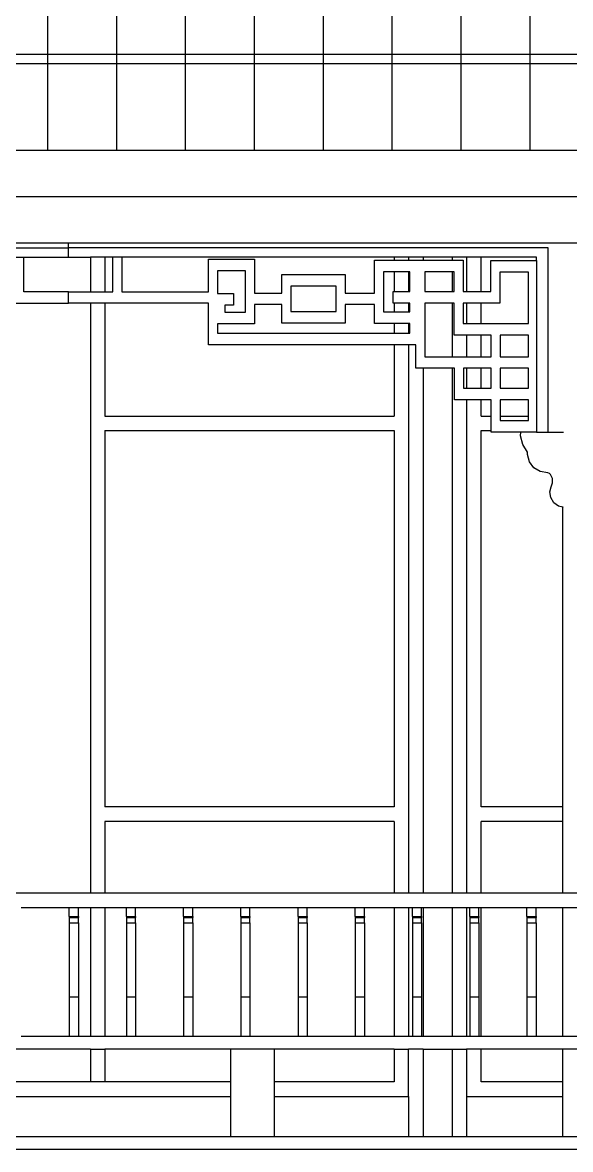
# Model space of a CAD drawing. Extents: x -24961 to 905641, y -154323 to 635957.
# Drawn here: x 400019 to 401913, y -115455 to -111562 of the extents above; entities that cross this region are included whole.
import ezdxf

# ---------------------------------------------------------------- set-up
doc = ezdxf.new("R2010")
doc.units = 0
doc.header["$LTSCALE"] = 1000
doc.header["$MEASUREMENT"] = 0
for name, color, linetype in [('DOTE', 1, 'Continuous'), ('WALL', 9, 'Continuous'), ('窗', 154, 'Continuous')]:
    doc.layers.add(name, color=color, linetype=linetype)

msp = doc.modelspace()

# ---------------------------------------------------------------- hatches: boundary and pattern name
at = {"layer": 'WALL'}
h = msp.add_hatch(dxfattribs=at)
h.set_pattern_fill('ANSI31', color=251, scale=150, angle=45)
h.set_pattern_definition([(90, (255564.15, 453306.1), (-238.125, 4e-14), [])])
h.paths.add_polyline_path([(405628.2, -102780.8), (405628.2, -102691.8), (405628.2, -102642.8), (405628.2, -102579.1), (405628.2, -102504.8), (405628.2, -102424.5), (405628.2, -102337.4), (405628.2, -102284.9), (405578.2, -102284.9), (405321.7, -102284.9), (405171.7, -102284.9), (404915.2, -102284.9), (404765.2, -102284.9), (404508.7, -102284.9), (404358.7, -102284.9), (404102.2, -102284.9), (403952.2, -102284.9), (403695.6, -102284.9), (403545.6, -102284.9), (403289.1, -102284.9), (403139.1, -102284.9), (402882.6, -102284.9), (402732.6, -102284.9), (402476.1, -102284.9), (402326.1, -102284.9), (402069.5, -102284.9), (401919.5, -102284.9), (401663, -102284.9), (401513, -102284.9), (401256.5, -102284.9), (401106.5, -102284.9), (400850, -102284.9), (400700, -102284.9), (400443.5, -102284.9), (400293.5, -102284.9), (400036.9, -102284.9), (399886.9, -102284.9), (399630.4, -102284.9), (399480.4, -102284.9), (399223.9, -102284.9), (399073.9, -102284.9), (398817.4, -102284.9), (398667.4, -102284.9), (398410.8, -102284.9), (398260.8, -102284.9), (398004.3, -102284.9), (397854.3, -102284.9), (397597.8, -102284.9), (397447.8, -102284.9), (397191.3, -102284.9), (397041.3, -102284.9), (396784.8, -102284.9), (396634.8, -102284.9), (396378.2, -102284.9), (396228.2, -102284.9), (396228.2, -102693.3), (396228.2, -102762.4), (396228.2, -102793.4), (396228.2, -102849.4), (396228.2, -102924.8), (396228.2, -103011.9), (396228.2, -103092.2), (396228.2, -103166.5), (396228.2, -103230.2), (396228.2, -103279.3), (396228.2, -103368.2), (396228.2, -103571.9), (405628.2, -103571.9)])
h.paths.add_polyline_path([(431128.2, -102780.8), (431128.2, -102691.8), (431128.2, -102642.8), (431128.2, -102579.1), (431128.2, -102504.8), (431128.2, -102424.5), (431128.2, -102337.4), (431128.2, -102284.5), (430978.2, -102284.5), (430629.2, -102284.5), (430479.2, -102284.5), (430130.2, -102284.5), (429980.2, -102284.5), (429631.2, -102284.5), (429481.2, -102284.5), (429132.2, -102284.5), (428982.2, -102284.5), (428633.2, -102284.5), (428483.2, -102284.5), (428134.2, -102284.5), (427984.2, -102284.5), (427635.2, -102284.5), (427485.2, -102284.5), (427136.2, -102284.5), (426986.2, -102284.5), (426637.2, -102284.5), (426487.2, -102284.5), (426138.2, -102284.5), (425988.2, -102284.5), (425639.2, -102284.5), (425489.2, -102284.5), (425140.2, -102284.5), (424990.2, -102284.5), (424641.2, -102284.5), (424491.2, -102284.5), (424142.2, -102284.5), (423992.2, -102284.5), (423643.2, -102284.5), (423493.2, -102284.5), (423144.2, -102284.5), (422994.2, -102284.5), (422645.2, -102284.5), (422495.2, -102284.5), (422146.2, -102284.5), (421996.2, -102284.5), (421647.2, -102284.5), (421497.2, -102284.5), (421148.2, -102284.5), (420998.2, -102284.5), (420649.2, -102284.5), (420499.2, -102284.5), (420150.2, -102284.5), (420000.2, -102284.5), (419651.2, -102284.5), (419501.2, -102284.5), (419152.2, -102284.5), (419002.2, -102284.5), (418653.2, -102284.5), (418503.2, -102284.5), (418154.2, -102284.5), (418004.2, -102284.5), (417655.2, -102284.5), (417505.2, -102284.5), (417156.2, -102284.5), (417006.2, -102284.5), (416657.2, -102284.5), (416507.2, -102284.5), (416158.2, -102284.5), (416008.2, -102284.5), (415659.2, -102284.5), (415509.2, -102284.5), (415160.2, -102284.5), (415010.2, -102284.5), (414661.2, -102284.5), (414511.2, -102284.5), (414162.2, -102284.5), (414012.2, -102284.5), (413663.2, -102284.5), (413513.2, -102284.5), (413164.2, -102284.5), (413014.2, -102284.5), (412665.2, -102284.5), (412515.2, -102284.5), (412166.2, -102284.5), (412016.2, -102284.5), (411667.2, -102284.5), (411517.2, -102284.5), (411168.2, -102284.5), (411018.2, -102284.5), (410669.2, -102284.5), (410519.2, -102284.5), (410170.2, -102284.5), (410020.2, -102284.5), (409671.2, -102284.5), (409521.2, -102284.5), (409172.2, -102284.5), (409022.2, -102284.5), (408673.2, -102284.5), (408523.2, -102284.5), (408174.2, -102284.5), (408024.2, -102284.5), (407675.2, -102284.5), (407525.2, -102284.5), (407176.2, -102284.5), (407026.2, -102284.5), (406677.2, -102284.5), (406527.2, -102284.5), (406178.2, -102284.5), (406028.2, -102284.5), (406028.2, -102337.4), (406028.2, -102424.5), (406028.2, -102504.8), (406028.2, -102579.1), (406028.2, -102642.8), (406028.2, -102691.8), (406028.2, -102780.8), (406028.2, -103335.4), (431128.2, -103335.4)])
h.paths.add_polyline_path([(437828.2, -103011.9), (437828.2, -102924.8), (437828.2, -102849.4), (437828.2, -102793.4), (437828.2, -102762.4), (437828.2, -102693.3), (437828.2, -102284.9), (437678.2, -102284.9), (437418.2, -102284.9), (437268.2, -102284.9), (437008.2, -102284.9), (436858.2, -102284.9), (436598.2, -102284.9), (436448.2, -102284.9), (436188.2, -102284.9), (436038.2, -102284.9), (435778.2, -102284.9), (435628.2, -102284.9), (435368.2, -102284.9), (435218.2, -102284.9), (434958.2, -102284.9), (434808.2, -102284.9), (434548.2, -102284.9), (434398.2, -102284.9), (434138.2, -102284.9), (433988.2, -102284.9), (433728.2, -102284.9), (433578.2, -102284.9), (433318.2, -102284.9), (433168.2, -102284.9), (432908.2, -102284.9), (432758.2, -102284.9), (432498.2, -102284.9), (432348.2, -102284.9), (432088.2, -102284.9), (431938.2, -102284.9), (431678.2, -102284.9), (431528.2, -102284.9), (431528.2, -102337.4), (431528.2, -102424.5), (431528.2, -102504.8), (431528.2, -102579.1), (431528.2, -102642.8), (431528.2, -102691.8), (431528.2, -102780.8), (431528.2, -103571.9), (437828.2, -103571.9), (437828.2, -103368.2), (437828.2, -103279.3), (437828.2, -103230.2), (437828.2, -103166.5), (437828.2, -103092.2)])
h.paths.add_polyline_path([(405610.6, -110854.4), (395817.7, -110854.4), (395722.7, -110854.4), (395712.3, -110859.6), (393422.4, -112004.5), (393688.7, -112004.5), (405610.6, -112004.5), (405610.6, -111973.2), (405610.6, -111944.4), (405610.6, -111836.8), (405610.6, -111738.4), (405610.6, -111718.8), (405610.6, -111694), (405610.6, -111662)])
h.paths.add_polyline_path([(438799.8, -111087.4), (438691.2, -111033.1), (431656.4, -111033.1), (431656.4, -111662), (431656.4, -111694), (431656.4, -111718.8), (431656.4, -111728.3), (431656.4, -111738.4), (431656.4, -111822.3), (431656.4, -111836.8), (431656.4, -111929), (431656.4, -111944.4), (431656.4, -111973.2), (431656.4, -112004.5), (440367.8, -112004.5), (440634, -112004.5)])

# ---------------------------------------------------------------- linework, layer by layer
for p, q in [((405610.6, -111704.5), (399038.7, -111704.5)), ((405610.6, -112004.5), (393688.7, -112004.5)), ((405628.2, -112164.5), (393688.7, -112164.5)), ((400177.1, -112324.5), (398415.9, -112324.5)), ((398519, -112340.8), (400177.1, -112340.8)), ((400177.1, -112340.8), (400177.1, -112324.5)), ((401938.2, -112324.5), (400177.1, -112324.5)), ((401835.2, -112340.8), (400177.1, -112340.8)), ((400177.1, -112372.8), (400177.1, -112340.8)), ((401835.2, -112977.5), (401835.2, -112340.8)), ((399992.3, -112372.8), (400023.4, -112372.8)), ((400023.4, -112492), (400023.4, -112372.8)), ((400023.4, -112372.8), (400177.1, -112372.8)), ((400177.1, -112372.8), (400253.2, -112372.8)), ((400253.2, -112372.8), (400253.2, -112492)), ((400303.2, -112372.8), (400253.2, -112372.8)), ((400303.2, -112372.8), (400303.2, -112492)), ((400330.8, -112372.8), (400303.2, -112372.8)), ((400330.8, -112492), (400330.8, -112372.8)), ((400361.9, -112372.8), (400330.8, -112372.8)), ((400361.9, -112372.8), (400361.9, -112492)), ((401303.2, -112372.8), (400361.9, -112372.8)), ((400661.8, -112379.7), (400821, -112379.7)), ((400661.8, -112492), (400661.8, -112379.7)), ((400821, -112379.7), (400821, -112496.6)), ((401234.8, -112496.6), (401234.8, -112383.4)), ((401234.8, -112383.4), (401303.2, -112383.4)), ((401303.2, -112372.8), (401303.2, -112383.4)), ((401353.2, -112372.8), (401303.2, -112372.8)), ((401303.2, -112383.4), (401353.2, -112383.4)), ((401353.2, -112372.8), (401353.2, -112383.4)), ((401403.2, -112372.8), (401353.2, -112372.8)), ((401353.2, -112383.4), (401403.2, -112383.4)), ((401403.2, -112372.8), (401403.2, -112383.4)), ((401503.2, -112372.8), (401403.2, -112372.8)), ((401403.2, -112383.4), (401503.2, -112383.4)), ((401503.2, -112372.8), (401503.2, -112383.4)), ((401553.2, -112372.8), (401503.2, -112372.8)), ((401503.2, -112383.4), (401541.5, -112383.4)), ((401541.5, -112383.4), (401541.4, -112491.7)), ((401553.2, -112372.8), (401553.2, -112491.7)), ((401603.9, -112372.8), (401553.2, -112372.8)), ((401603.9, -112491.7), (401603.9, -112372.8)), ((401795.5, -112372.8), (401603.9, -112372.8)), ((401637.3, -112384.3), (401795.5, -112384.3)), ((401637.3, -112491.7), (401637.3, -112384.3)), ((401795.5, -112384.3), (401795.5, -112372.8)), ((401795.5, -112384.3), (401795.5, -112977.5)), ((400692.9, -112419.7), (400692.9, -112498)), ((400789.9, -112419.7), (400692.9, -112419.7)), ((400789.9, -112563), (400789.9, -112419.7)), ((401265.9, -112423.4), (401265.9, -112561.9)), ((401303.2, -112423.4), (401265.9, -112423.4)), ((401303.2, -112423.4), (401303.2, -112491.7)), ((401353.2, -112423.4), (401303.2, -112423.4)), ((401353.2, -112423.4), (401353.2, -112491.7)), ((401356.8, -112423.4), (401353.2, -112423.4)), ((401356.8, -112491.7), (401356.8, -112423.4)), ((401409.2, -112423.4), (401409.2, -112491.7)), ((401503.2, -112423.4), (401409.2, -112423.4)), ((401503.2, -112423.4), (401503.2, -112491.7)), ((401510.4, -112423.4), (401503.2, -112423.4)), ((401510.4, -112491.7), (401510.4, -112423.4)), ((401668.4, -112424.3), (401668.4, -112531.7)), ((401767.3, -112424.3), (401668.4, -112424.3)), ((401767.3, -112601.5), (401767.3, -112424.3)), ((400914.6, -112432.5), (401134, -112432.5)), ((400914.6, -112496.6), (400914.6, -112432.5)), ((401134, -112432.5), (401134, -112496.6)), ((400177.1, -112492), (400023.4, -112492)), ((400177.1, -112532), (400177.1, -112492)), ((400177.1, -112492), (400253.2, -112492)), ((400253.2, -112492), (400303.2, -112492)), ((400303.2, -112492), (400330.8, -112492)), ((400361.9, -112492), (400661.8, -112492)), ((400692.9, -112498), (400747.3, -112498)), ((400747.3, -112498), (400747.3, -112538)), ((400821, -112496.6), (400914.6, -112496.6)), ((400945.7, -112472.5), (400945.7, -112560.8)), ((401102.9, -112472.5), (400945.7, -112472.5)), ((401102.9, -112560.8), (401102.9, -112472.5)), ((401134, -112496.6), (401234.8, -112496.6)), ((401300.2, -112531.7), (401300.2, -112491.7)), ((401300.2, -112491.7), (401303.2, -112491.7)), ((401303.2, -112491.7), (401353.2, -112491.7)), ((401353.2, -112491.7), (401356.8, -112491.7)), ((401409.2, -112491.7), (401503.2, -112491.7)), ((401503.2, -112491.7), (401510.4, -112491.7)), ((401541.4, -112491.7), (401553.2, -112491.7)), ((401553.2, -112491.7), (401603.9, -112491.7)), ((401603.9, -112491.7), (401637.3, -112491.7)), ((399692.3, -112532), (400177.1, -112532)), ((400253.2, -112532), (400177.1, -112532)), ((400303.2, -112532), (400253.2, -112532)), ((400661.8, -112532), (400303.2, -112532)), ((400661.8, -112674.9), (400661.8, -112532)), ((400717.5, -112538), (400717.5, -112563)), ((400747.3, -112538), (400717.5, -112538)), ((400821, -112536.6), (400821, -112603)), ((400914.6, -112536.6), (400821, -112536.6)), ((400914.6, -112600.8), (400914.6, -112536.6)), ((401134, -112536.6), (401134, -112600.8)), ((401234.8, -112536.6), (401134, -112536.6)), ((401234.8, -112601.9), (401234.8, -112536.6)), ((401303.2, -112531.7), (401300.2, -112531.7)), ((401303.2, -112531.7), (401303.2, -112561.9)), ((401353.2, -112531.7), (401303.2, -112531.7)), ((401353.2, -112531.7), (401353.2, -112561.9)), ((401356.8, -112531.7), (401353.2, -112531.7)), ((401356.8, -112561.9), (401356.8, -112531.7)), ((401409.2, -112531.7), (401409.2, -112716.5)), ((401503.2, -112531.7), (401409.2, -112531.7)), ((401503.2, -112531.7), (401503.2, -112716.5)), ((401510.4, -112531.7), (401503.2, -112531.7)), ((401510.4, -112641.5), (401510.4, -112531.7)), ((401541.5, -112531.7), (401541.5, -112601.5)), ((401553.2, -112531.7), (401541.5, -112531.7)), ((401553.2, -112531.7), (401553.2, -112601.5)), ((401603.9, -112531.7), (401553.2, -112531.7)), ((401603.9, -112601.5), (401603.9, -112531.7)), ((401668.4, -112531.7), (401603.9, -112531.7)), ((400717.5, -112563), (400789.9, -112563)), ((400945.7, -112560.8), (401102.9, -112560.8)), ((401265.9, -112561.9), (401303.2, -112561.9)), ((401303.2, -112561.9), (401353.2, -112561.9)), ((401353.2, -112561.9), (401356.8, -112561.9)), ((400692.9, -112603), (400692.9, -112634.9)), ((400821, -112603), (400692.9, -112603)), ((401134, -112600.8), (400914.6, -112600.8)), ((401303.2, -112601.9), (401234.8, -112601.9)), ((401303.2, -112601.9), (401303.2, -112634.9)), ((401353.2, -112601.9), (401303.2, -112601.9)), ((401353.2, -112601.9), (401353.2, -112634.9)), ((401356.8, -112601.9), (401353.2, -112601.9)), ((401356.8, -112634.9), (401356.8, -112601.9)), ((401541.5, -112601.5), (401553.2, -112601.5)), ((401553.2, -112601.5), (401603.9, -112601.5)), ((401603.9, -112601.5), (401767.3, -112601.5)), ((400692.9, -112634.9), (401303.2, -112634.9)), ((401303.2, -112634.9), (401353.2, -112634.9)), ((401353.2, -112634.9), (401356.8, -112634.9)), ((401553.2, -112641.5), (401510.4, -112641.5)), ((401553.2, -112641.5), (401553.2, -112716.5)), ((401603.9, -112641.5), (401553.2, -112641.5)), ((401603.9, -112716.5), (401603.9, -112641.5)), ((401638.9, -112641.5), (401603.9, -112641.5)), ((401638.9, -112716.5), (401638.9, -112641.5)), ((401670, -112641.5), (401670, -112716.5)), ((401767.3, -112641.5), (401670, -112641.5)), ((401767.3, -112716.5), (401767.3, -112641.5)), ((401303.2, -112674.9), (400661.8, -112674.9)), ((401353.2, -112674.9), (401303.2, -112674.9)), ((401378.1, -112674.9), (401353.2, -112674.9)), ((401378.1, -112756.5), (401378.1, -112674.9)), ((401409.2, -112716.5), (401503.2, -112716.5)), ((401503.2, -112716.5), (401553.2, -112716.5)), ((401553.2, -112716.5), (401603.9, -112716.5)), ((401603.9, -112716.5), (401638.9, -112716.5)), ((401670, -112716.5), (401767.3, -112716.5)), ((401403.2, -112756.5), (401378.1, -112756.5)), ((401503.2, -112756.5), (401403.2, -112756.5)), ((401511.2, -112756.5), (401503.2, -112756.5)), ((401511.2, -112865.7), (401511.2, -112756.5)), ((401542.3, -112756.5), (401542.3, -112825.7)), ((401553.2, -112756.5), (401542.3, -112756.5)), ((401553.2, -112756.5), (401553.2, -112825.7)), ((401603.9, -112756.5), (401553.2, -112756.5)), ((401603.9, -112825.7), (401603.9, -112756.5)), ((401638.9, -112756.5), (401603.9, -112756.5)), ((401638.9, -112825.7), (401638.9, -112756.5)), ((401670, -112756.5), (401670, -112825.7)), ((401767.3, -112756.5), (401670, -112756.5)), ((401767.3, -112825.7), (401767.3, -112756.5)), ((401542.3, -112825.7), (401553.2, -112825.7)), ((401553.2, -112825.7), (401603.9, -112825.7)), ((401603.9, -112825.7), (401638.9, -112825.7)), ((401670, -112825.7), (401767.3, -112825.7)), ((401553.2, -112865.7), (401511.2, -112865.7)), ((401603.9, -112865.7), (401553.2, -112865.7)), ((401603.9, -112921.9), (401603.9, -112865.7)), ((401638.9, -112865.7), (401603.9, -112865.7)), ((401638.9, -112921.9), (401638.9, -112865.7)), ((401767.3, -112865.7), (401670, -112865.7)), ((401670, -112865.7), (401670, -112921.9)), ((401767.3, -112921.9), (401767.3, -112865.7)), ((401603.9, -112921.9), (401638.9, -112921.9)), ((401638.9, -112971.9), (401638.9, -112921.9)), ((401670, -112921.9), (401767.3, -112921.9)), ((401670, -112921.9), (401670, -112936.9)), ((401767.3, -112936.9), (401767.3, -112921.9)), ((401670, -112936.9), (401767.3, -112936.9)), ((401603.9, -112971.9), (401638.9, -112971.9)), ((401638.9, -112977.5), (401638.9, -112971.9)), ((401740.6, -112977.5), (401638.9, -112977.5)), ((401740.4, -112989.9), (401740.6, -112977.5)), ((401747.4, -113020.2), (401740.4, -112989.9)), ((401795.5, -112977.5), (401740.6, -112977.5)), ((401795.5, -112977.5), (401835.2, -112977.5)), ((401835.2, -112977.5), (401888.4, -112977.5)), ((401764.3, -113046.1), (401747.4, -113020.2)), ((401764.2, -113054.7), (401764.3, -113046.1)), ((401770.5, -113079.5), (401764.2, -113054.7)), ((401785.9, -113100), (401770.5, -113079.5)), ((401807.8, -113113), (401785.9, -113100)), ((401834.9, -113117.3), (401807.8, -113113)), ((401840.4, -113120), (401834.9, -113117.3)), ((401843.7, -113123.8), (401840.4, -113120)), ((401850.1, -113137.4), (401843.7, -113123.8)), ((401845.6, -113166.5), (401850.8, -113152.4)), ((401850.8, -113152.4), (401850.1, -113137.4)), ((401841.8, -113183.1), (401845.6, -113166.5)), ((401844.7, -113203.3), (401841.8, -113183.1)), ((401855.1, -113220.8), (401844.7, -113203.3)), ((401871.4, -113232.9), (401855.1, -113220.8)), ((401886.1, -113236.5), (401871.4, -113232.9)), ((401888.4, -113237), (401886.1, -113236.5)), ((401886.1, -114271.9), (401886.1, -113236.5)), ((401886.1, -114321.9), (401886.1, -114271.9)), ((401886.1, -114570), (401886.1, -114321.9)), ((400253.2, -114570), (398528.2, -114570)), ((400303.2, -114570), (400253.2, -114570)), ((401303.2, -114570), (400303.2, -114570)), ((401353.2, -114570), (401303.2, -114570)), ((401403.2, -114570), (401353.2, -114570)), ((401503.2, -114570), (401403.2, -114570)), ((401553.2, -114570), (401503.2, -114570)), ((401603.9, -114570), (401553.2, -114570)), ((401886.1, -114570), (401603.9, -114570)), ((402182.1, -114570), (401886.1, -114570)), ((400013.9, -114619.7), (400180.1, -114619.7)), ((400180.1, -114619.7), (400211.7, -114619.7)), ((400180.1, -114650.4), (400180.1, -114619.7)), ((400211.7, -114619.7), (400253.2, -114619.7)), ((400211.7, -114650.4), (400211.7, -114619.7)), ((400253.2, -114619.7), (400253.2, -115064.5)), ((400253.2, -114619.7), (400303.2, -114619.7)), ((400303.2, -114619.7), (400303.2, -115064.5)), ((400303.2, -114619.7), (400377.8, -114619.7)), ((400377.8, -114619.7), (400409.4, -114619.7)), ((400377.8, -114650.4), (400377.8, -114619.7)), ((400409.4, -114619.7), (400575.6, -114619.7)), ((400409.4, -114650.4), (400409.4, -114619.7)), ((400575.6, -114619.7), (400607.2, -114619.7)), ((400575.6, -114650.4), (400575.6, -114619.7)), ((400607.2, -114619.7), (400773.3, -114619.7)), ((400607.2, -114650.4), (400607.2, -114619.7)), ((400773.3, -114619.7), (400804.9, -114619.7)), ((400773.3, -114650.4), (400773.3, -114619.7)), ((400804.9, -114619.7), (400971.1, -114619.7)), ((400804.9, -114650.4), (400804.9, -114619.7)), ((400971.1, -114619.7), (401002.7, -114619.7)), ((400971.1, -114650.4), (400971.1, -114619.7)), ((401002.7, -114619.7), (401168.8, -114619.7)), ((401002.7, -114650.4), (401002.7, -114619.7)), ((401168.8, -114619.7), (401200.5, -114619.7)), ((401168.8, -114650.4), (401168.8, -114619.7)), ((401200.5, -114619.7), (401303.2, -114619.7)), ((401200.5, -114650.4), (401200.5, -114619.7)), ((401303.2, -114619.7), (401303.2, -115064.5)), ((401303.2, -114619.7), (401353.2, -114619.7)), ((401353.2, -114619.7), (401353.2, -115064.5)), ((401353.2, -114619.7), (401366.6, -114619.7)), ((401366.6, -114619.7), (401398.2, -114619.7)), ((401366.6, -114650.4), (401366.6, -114619.7)), ((401398.2, -114619.7), (401403.2, -114619.7)), ((401398.2, -114650.4), (401398.2, -114619.7)), ((401403.2, -114619.7), (401403.2, -115064.5)), ((401403.2, -114619.7), (401503.2, -114619.7)), ((401503.2, -114619.7), (401503.2, -115064.5)), ((401503.2, -114619.7), (401553.2, -114619.7)), ((401553.2, -114619.7), (401553.2, -115064.5)), ((401553.2, -114619.7), (401564.3, -114619.7)), ((401564.3, -114619.7), (401596, -114619.7)), ((401564.3, -114650.4), (401564.3, -114619.7)), ((401596, -114619.7), (401603.9, -114619.7)), ((401596, -114650.4), (401596, -114619.7)), ((401603.9, -115064.5), (401603.9, -114619.7)), ((401603.9, -114619.7), (401762.1, -114619.7)), ((401762.1, -114619.7), (401793.7, -114619.7)), ((401762.1, -114650.4), (401762.1, -114619.7)), ((401793.7, -114619.7), (401886.1, -114619.7)), ((401793.7, -114650.4), (401793.7, -114619.7)), ((401886.1, -115064.5), (401886.1, -114619.7)), ((401886.1, -114619.7), (401959.8, -114619.7)), ((400180.1, -114650.4), (400211.7, -114650.4)), ((400180.1, -114650.4), (400180.1, -114654)), ((400180.1, -114654), (400211.7, -114654)), ((400180.1, -114654), (400180.1, -114671.7)), ((400180.1, -114671.7), (400211.7, -114671.7)), ((400180.1, -114671.7), (400180.1, -114928.1)), ((400211.7, -114650.4), (400211.7, -114654)), ((400211.7, -114671.7), (400211.7, -114654)), ((400211.7, -114671.7), (400211.7, -114928.1)), ((400377.8, -114650.4), (400409.4, -114650.4)), ((400377.8, -114650.4), (400377.8, -114654)), ((400377.8, -114654), (400409.4, -114654)), ((400377.8, -114654), (400377.8, -114671.7)), ((400377.8, -114671.7), (400409.4, -114671.7)), ((400377.8, -114671.7), (400377.8, -114928.1)), ((400409.4, -114650.4), (400409.4, -114654)), ((400409.4, -114671.7), (400409.4, -114654)), ((400409.4, -114671.7), (400409.4, -114928.1)), ((400575.6, -114650.4), (400607.2, -114650.4)), ((400575.6, -114650.4), (400575.6, -114654)), ((400575.6, -114654), (400607.2, -114654)), ((400575.6, -114654), (400575.6, -114671.7)), ((400575.6, -114671.7), (400607.2, -114671.7)), ((400575.6, -114671.7), (400575.6, -114928.1)), ((400607.2, -114650.4), (400607.2, -114654)), ((400607.2, -114671.7), (400607.2, -114654)), ((400607.2, -114671.7), (400607.2, -114928.1)), ((400773.3, -114650.4), (400804.9, -114650.4)), ((400773.3, -114650.4), (400773.3, -114654)), ((400773.3, -114654), (400804.9, -114654)), ((400773.3, -114654), (400773.3, -114671.7)), ((400773.3, -114671.7), (400804.9, -114671.7)), ((400773.3, -114671.7), (400773.3, -114928.1)), ((400804.9, -114650.4), (400804.9, -114654)), ((400804.9, -114671.7), (400804.9, -114654)), ((400804.9, -114671.7), (400804.9, -114928.1)), ((400971.1, -114650.4), (401002.7, -114650.4)), ((400971.1, -114650.4), (400971.1, -114654)), ((400971.1, -114654), (401002.7, -114654)), ((400971.1, -114654), (400971.1, -114671.7)), ((400971.1, -114671.7), (401002.7, -114671.7)), ((400971.1, -114671.7), (400971.1, -114928.1)), ((401002.7, -114650.4), (401002.7, -114654)), ((401002.7, -114671.7), (401002.7, -114654)), ((401002.7, -114671.7), (401002.7, -114928.1)), ((401168.8, -114650.4), (401200.5, -114650.4)), ((401168.8, -114650.4), (401168.8, -114654)), ((401168.8, -114654), (401200.5, -114654)), ((401168.8, -114654), (401168.8, -114671.7)), ((401168.8, -114671.7), (401200.5, -114671.7)), ((401168.8, -114671.7), (401168.8, -114928.1)), ((401200.5, -114650.4), (401200.5, -114654)), ((401200.5, -114671.7), (401200.5, -114654)), ((401200.5, -114671.7), (401200.5, -114928.1)), ((401366.6, -114650.4), (401398.2, -114650.4)), ((401366.6, -114650.4), (401366.6, -114654)), ((401366.6, -114654), (401398.2, -114654)), ((401366.6, -114654), (401366.6, -114671.7)), ((401366.6, -114671.7), (401398.2, -114671.7)), ((401366.6, -114671.7), (401366.6, -114928.1)), ((401398.2, -114650.4), (401398.2, -114654)), ((401398.2, -114671.7), (401398.2, -114654)), ((401398.2, -114671.7), (401398.2, -114928.1)), ((401564.3, -114650.4), (401596, -114650.4)), ((401564.3, -114650.4), (401564.3, -114654)), ((401564.3, -114654), (401596, -114654)), ((401564.3, -114654), (401564.3, -114671.7)), ((401564.3, -114671.7), (401596, -114671.7)), ((401564.3, -114671.7), (401564.3, -114928.1)), ((401596, -114650.4), (401596, -114654)), ((401596, -114671.7), (401596, -114654)), ((401596, -114671.7), (401596, -114928.1)), ((401762.1, -114650.4), (401793.7, -114650.4)), ((401762.1, -114650.4), (401762.1, -114654)), ((401762.1, -114654), (401793.7, -114654)), ((401762.1, -114654), (401762.1, -114671.7)), ((401762.1, -114671.7), (401793.7, -114671.7)), ((401762.1, -114671.7), (401762.1, -114928.1)), ((401793.7, -114650.4), (401793.7, -114654)), ((401793.7, -114671.7), (401793.7, -114654)), ((401793.7, -114671.7), (401793.7, -114928.1)), ((400180.1, -114928.1), (400211.7, -114928.1)), ((400180.1, -114928.1), (400180.1, -115064.5)), ((400211.7, -114928.1), (400211.7, -115064.5)), ((400377.8, -114928.1), (400409.4, -114928.1)), ((400377.8, -114928.1), (400377.8, -115064.5)), ((400409.4, -114928.1), (400409.4, -115064.5)), ((400575.6, -114928.1), (400607.2, -114928.1)), ((400575.6, -114928.1), (400575.6, -115064.5)), ((400607.2, -114928.1), (400607.2, -115064.5)), ((400773.3, -114928.1), (400804.9, -114928.1)), ((400773.3, -114928.1), (400773.3, -115064.5)), ((400804.9, -114928.1), (400804.9, -115064.5)), ((400971.1, -114928.1), (401002.7, -114928.1)), ((400971.1, -114928.1), (400971.1, -115064.5)), ((401002.7, -114928.1), (401002.7, -115064.5)), ((401168.8, -114928.1), (401200.5, -114928.1)), ((401168.8, -114928.1), (401168.8, -115064.5)), ((401200.5, -114928.1), (401200.5, -115064.5)), ((401366.6, -114928.1), (401398.2, -114928.1)), ((401366.6, -114928.1), (401366.6, -115064.5)), ((401398.2, -114928.1), (401398.2, -115064.5)), ((401564.3, -114928.1), (401596, -114928.1)), ((401564.3, -114928.1), (401564.3, -115064.5)), ((401596, -114928.1), (401596, -115064.5)), ((401762.1, -114928.1), (401793.7, -114928.1)), ((401762.1, -114928.1), (401762.1, -115064.5)), ((401793.7, -114928.1), (401793.7, -115064.5)), ((400180.1, -115064.5), (400013.9, -115064.5)), ((400211.7, -115064.5), (400180.1, -115064.5)), ((400253.2, -115064.5), (400211.7, -115064.5)), ((400303.2, -115064.5), (400253.2, -115064.5)), ((400377.8, -115064.5), (400303.2, -115064.5)), ((400409.4, -115064.5), (400377.8, -115064.5)), ((400575.6, -115064.5), (400409.4, -115064.5)), ((400607.2, -115064.5), (400575.6, -115064.5)), ((400773.3, -115064.5), (400607.2, -115064.5)), ((400804.9, -115064.5), (400773.3, -115064.5)), ((400971.1, -115064.5), (400804.9, -115064.5)), ((401002.7, -115064.5), (400971.1, -115064.5)), ((401168.8, -115064.5), (401002.7, -115064.5)), ((401200.5, -115064.5), (401168.8, -115064.5)), ((401303.2, -115064.5), (401200.5, -115064.5)), ((401353.2, -115064.5), (401303.2, -115064.5)), ((401366.6, -115064.5), (401353.2, -115064.5)), ((401398.2, -115064.5), (401366.6, -115064.5)), ((401403.2, -115064.5), (401398.2, -115064.5)), ((401503.2, -115064.5), (401403.2, -115064.5)), ((401553.2, -115064.5), (401503.2, -115064.5)), ((401564.3, -115064.5), (401553.2, -115064.5)), ((401596, -115064.5), (401564.3, -115064.5)), ((401603.9, -115064.5), (401596, -115064.5)), ((401762.1, -115064.5), (401603.9, -115064.5)), ((401793.7, -115064.5), (401762.1, -115064.5)), ((401886.1, -115064.5), (401793.7, -115064.5)), ((401959.8, -115064.5), (401886.1, -115064.5)), ((400253.2, -115108.2), (399589.1, -115108.2)), ((400253.2, -115108.2), (400253.2, -115221.9)), ((400253.2, -115108.2), (400303.2, -115108.2)), ((400303.2, -115108.2), (400303.2, -115221.9)), ((400739.1, -115108.2), (400303.2, -115108.2)), ((400739.1, -115221.9), (400739.1, -115108.2)), ((400889.1, -115108.2), (400739.1, -115108.2)), ((400889.1, -115221.9), (400889.1, -115108.2)), ((401303.2, -115108.2), (400889.1, -115108.2)), ((401303.2, -115108.2), (401303.2, -115221.9)), ((401303.2, -115108.2), (401353.2, -115108.2)), ((401353.2, -115271.9), (401353.2, -115108.2)), ((401403.2, -115108.2), (401353.2, -115108.2)), ((401403.2, -115108.2), (401403.2, -115411.3)), ((401403.2, -115108.2), (401503.2, -115108.2)), ((401503.2, -115108.2), (401503.2, -115411.3)), ((401503.2, -115108.2), (401553.2, -115108.2)), ((401553.2, -115108.2), (401553.2, -115271.9)), ((401603.9, -115108.2), (401553.2, -115108.2)), ((401603.9, -115221.9), (401603.9, -115108.2)), ((401886.1, -115108.2), (401603.9, -115108.2)), ((401886.1, -115221.9), (401886.1, -115108.2)), ((402039.1, -115108.2), (401886.1, -115108.2)), ((400253.2, -115221.9), (399589.1, -115221.9)), ((400303.2, -115221.9), (400253.2, -115221.9)), ((400739.1, -115221.9), (400303.2, -115221.9)), ((400739.1, -115271.9), (400739.1, -115221.9)), ((401303.2, -115221.9), (400889.1, -115221.9)), ((400889.1, -115271.9), (400889.1, -115221.9)), ((401886.1, -115221.9), (401603.9, -115221.9)), ((401886.1, -115271.9), (401886.1, -115221.9)), ((399589.1, -115271.9), (400739.1, -115271.9)), ((400739.1, -115411.3), (400739.1, -115271.9)), ((400889.1, -115271.9), (401353.2, -115271.9)), ((400889.1, -115411.3), (400889.1, -115271.9)), ((401353.2, -115271.9), (401353.2, -115411.3)), ((401553.2, -115271.9), (401886.1, -115271.9)), ((401553.2, -115271.9), (401553.2, -115411.3)), ((401886.1, -115411.3), (401886.1, -115271.9)), ((400739.1, -115411.3), (399589.1, -115411.3)), ((400889.1, -115411.3), (400739.1, -115411.3)), ((401353.2, -115411.3), (400889.1, -115411.3)), ((401403.2, -115411.3), (401353.2, -115411.3)), ((401503.2, -115411.3), (401403.2, -115411.3)), ((401553.2, -115411.3), (401503.2, -115411.3)), ((401886.1, -115411.3), (401553.2, -115411.3)), ((402039.1, -115411.3), (401886.1, -115411.3)), ((405628.2, -115455), (394229, -115455))]:
    msp.add_line(p, q)
at = {"layer": 'DOTE'}
msp.add_line((392103, -111671.9), (443041.3, -111671.9), dxfattribs=at)
at = {"layer": '窗'}
for p, q in [((400253.2, -112532), (400253.2, -114570)), ((400303.2, -112532), (400303.2, -112921.9)), ((401303.2, -112674.9), (401303.2, -112921.9)), ((401353.2, -112674.9), (401353.2, -114570)), ((401403.2, -112756.5), (401403.2, -114570)), ((401503.2, -112756.5), (401503.2, -114570)), ((401553.2, -112865.7), (401553.2, -114570)), ((400303.2, -112921.9), (401303.2, -112921.9)), ((400303.2, -112971.9), (401303.2, -112971.9)), ((400303.2, -112971.9), (400303.2, -114271.9)), ((401303.2, -112971.9), (401303.2, -114271.9)), ((401603.9, -114271.9), (401603.9, -112971.9)), ((401303.2, -114271.9), (400303.2, -114271.9)), ((401886.1, -114271.9), (401603.9, -114271.9)), ((401303.2, -114321.9), (400303.2, -114321.9)), ((400303.2, -114321.9), (400303.2, -114570)), ((401303.2, -114321.9), (401303.2, -114570)), ((401603.9, -114570), (401603.9, -114321.9)), ((401886.1, -114321.9), (401603.9, -114321.9))]:
    msp.add_line(p, q, dxfattribs=at)

doc.saveas('drawing.dxf')
